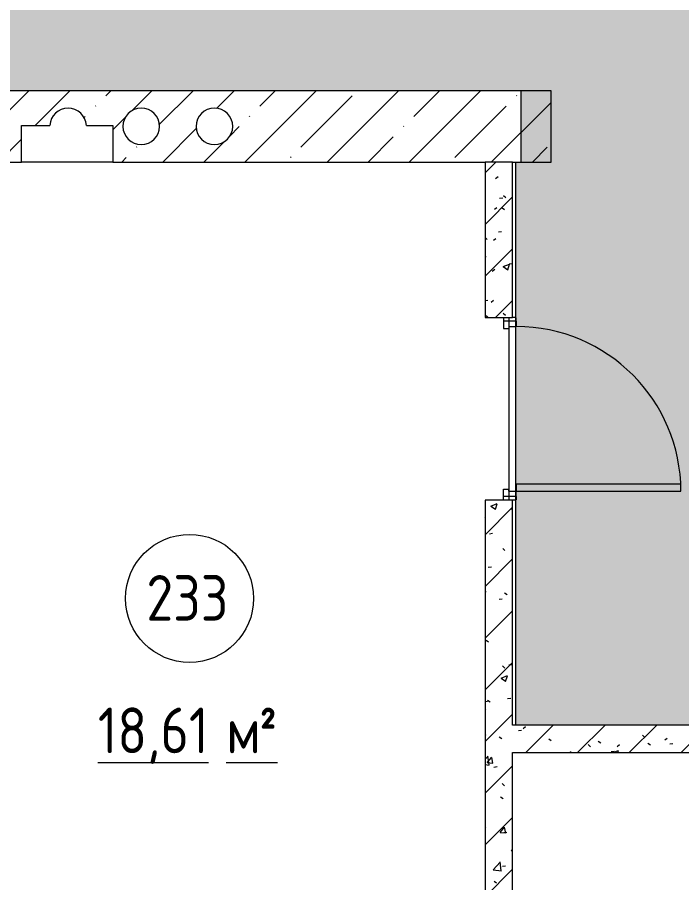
# Model space of a CAD drawing. Header units: millimetres. Extents: x -515342 to 330399, y -224905 to 507333.
# Drawn here: x -281058 to -277426, y 125632 to 130365 of the extents above; entities that cross this region are included whole.
import ezdxf

# ---------------------------------------------------------------- set-up
doc = ezdxf.new("R2010")
doc.units = ezdxf.units.MM
doc.linetypes.add('ASVP_Невидимые', pattern=[5, 3, -2])
for name, color, linetype, lineweight in [('Двери', 7, 'Continuous', 0), ('Марки помещений', 7, 'Continuous', 0), ('Перекрытие', 7, 'Continuous', 0), ('Стены внутренние', 7, 'Continuous', 0), ('Стены несущие', 7, 'Continuous', 0), ('Стены перегородки', 7, 'Continuous', 0), ('Стены штриховка', 7, 'Continuous', 0), ('экспертиза условные обозначения', 1, 'Continuous', 0)]:
    doc.layers.add(name, color=color, linetype=linetype, lineweight=lineweight)
doc.styles.add('GOST Common_1', font='', dxfattribs={"width": 0.9, "height": 250})
doc.styles.add('GOST Common_2', font='', dxfattribs={"width": 0.9, "height": 250})
doc.styles.get('GOST Common_1').set_extended_font_data('GOST Common')
doc.styles.get('GOST Common_2').set_extended_font_data('GOST Common')
pattern_1 = [(45, (-374025.76, 123368.6), (-141.42136, 141.42136), [])]
pattern_2 = [(50, (-374025.76, 123368.6), (364.3679, -31.8783), [38.1, -419.1]), (355, (-374025.76, 123368.6), (-70.4859, 382.1133), [30.48, -335.28]), (100.451, (-373995.4, 123365.95), (293.885, 350.2334), [32.38, -356.18]), (46.184, (-374025.76, 123470.2), (542.1585, -84.0858), [57.15, -628.65]), (96.636, (-373980.6, 123463.2), (474.805, 494.8554), [48.57, -534.27]), (351.184, (-374025.76, 123470.2), (474.8102, 494.85), [45.72, -502.92]), (21, (-373974.96, 123444.8), (303.2285, -204.5305), [38.1, -419.1]), (326, (-373974.96, 123444.8), (123.6039, 368.376), [30.48, -335.28]), (71.451, (-373949.7, 123427.76), (426.8341, 163.8427), [32.38, -356.18]), (37.5, (-374025.76, 123368.6), (6.17665, 169.11015), [16.764, -314.452, 16.764, -323.596, -336.55]), (37.5, (-374025.76, 123368.6), (6.17665, 169.11015), [-671.576, 16.764, -319.786]), (7.5, (-374025.76, 123368.6), (133.63888, 200.3615), [16.764, -177.292, 16.764, -306.832, -128.27]), (7.5, (-374025.76, 123368.6), (133.63888, 200.3615), [-517.652, 16.764, -111.506]), (327.5, (-374139.04, 123368.6), (271.18182, -11.45836), [16.764, -110.236, 16.764, -379.476, -525.78]), (327.5, (-374139.04, 123368.6), (271.18182, -11.45836), [-523.24, 16.764, -509.016]), (317.5, (-374189.84, 123368.6), (296.2585, 50.85285), [16.764, -148.336, 16.764, -246.38, -373.38]), (317.5, (-374189.84, 123368.6), (296.2585, 50.85285), [-428.244, 16.764, -356.616])]

# ---------------------------------------------------------------- blocks, each defined once
blk = doc.blocks.new('Дверь_Деревянная_1 полотно - АР_Дверь_Санузел_900х2000h_полотно__Г_Л-9794265-О_АР_П_2__3_400_План 2 этажа')
at = {"layer": 'Двери', "lineweight": 18}
for p, q in [((450, 995), (410, 995)), ((410, 95), (410, 995)), ((450, 95), (450, 995)), ((-480, 95), (-450, 95)), ((-480, 95), (-480, 25)), ((-450, 55), (-450, 95)), ((410, 95), (450, 95)), ((480, 95), (450, 95)), ((450, 55), (450, 95)), ((480, 95), (480, 25)), ((-450, 55), (-440, 55)), ((-440, 25), (-440, 55)), ((450, 55), (440, 55)), ((440, 25), (440, 55)), ((-480, 25), (-440, 25)), ((480, 25), (440, 25))]:
    blk.add_line(p, q, dxfattribs=at)
at = {"layer": 'Двери', "linetype": 'ASVP_Невидимые', "lineweight": 18}
for p, q in [((-500, 95), (-500, 75)), ((-480, 95), (-500, 95)), ((480, 95), (500, 95)), ((500, 95), (500, 75)), ((-500, 25), (-480, 25)), ((500, 25), (480, 25))]:
    blk.add_line(p, q, dxfattribs=at)
at = {"layer": 'Двери', "lineweight": 18}
blk.add_arc((450, 95), 900, 90, 180, dxfattribs=at)
blk = doc.blocks.new('ASVP_Марка_Помещение_ДваЗначения - Номер Площадь-685795-О_АР_П_2__3_400_План 2 этажа')
at = {"layer": 'Марки помещений'}
blk.add_circle((0, 0), 3.5, dxfattribs=at)

msp = doc.modelspace()

# ---------------------------------------------------------------- hatches: boundary and pattern name
at = {"layer": 'Стены внутренние'}
h = msp.add_hatch(dxfattribs=at)
h.set_pattern_fill('FP_1', color=256, style=0, pattern_type=2)
h.set_pattern_definition([(45, (-374025.76, 123368.6), (-224.5064, 224.5064), []), (45, (-373801.25, 123368.6), (-224.5064, 224.5064), [396.875, -79.375, 3.353, -76.022])])
h.paths.add_polyline_path([(-278350.759, 129573.6058), (-278140.759, 129573.6058), (-278140.759, 129963.6058), (-283200.759, 129963.6058), (-283200.759, 129573.6058), (-281035.759, 129573.6058), (-281035.759, 129773.6058), (-280880.6339, 129773.6058), (-280873.3269, 129806.4369), (-280855.5478, 129834.9883), (-280829.3082, 129856.0299), (-280797.5762, 129867.1816), (-280763.9418, 129867.1816), (-280732.2099, 129856.0299), (-280705.9702, 129834.9883), (-280688.1912, 129806.4369), (-280680.8841, 129773.6058), (-280535.759, 129773.6058), (-280535.759, 129573.6058), (-278500.759, 129573.6058)])
h.paths.add_polyline_path([(-281163.3942, 129670.125), (-281198.1238, 129670.125), (-281230.759, 129682.0033), (-281257.3635, 129704.327), (-281274.7283, 129734.4038), (-281280.759, 129768.6058), (-281274.7283, 129802.8078), (-281257.3635, 129832.8846), (-281230.759, 129855.2083), (-281198.1238, 129867.0866), (-281163.3942, 129867.0866), (-281130.759, 129855.2083), (-281104.1546, 129832.8846), (-281086.7897, 129802.8078), (-281080.759, 129768.6058), (-281086.7897, 129734.4038), (-281104.1546, 129704.327), (-281130.759, 129682.0033)])
h.paths.add_polyline_path([(-279963.3942, 129670.125), (-279998.1238, 129670.125), (-280030.759, 129682.0033), (-280057.3635, 129704.327), (-280074.7283, 129734.4038), (-280080.759, 129768.6058), (-280074.7283, 129802.8078), (-280057.3635, 129832.8846), (-280030.759, 129855.2083), (-279998.1238, 129867.0866), (-279963.3942, 129867.0866), (-279930.759, 129855.2083), (-279904.1546, 129832.8846), (-279886.7897, 129802.8078), (-279880.759, 129768.6058), (-279886.7897, 129734.4038), (-279904.1546, 129704.327), (-279930.759, 129682.0033)])
h.paths.add_polyline_path([(-281598.1238, 129670.125), (-281630.759, 129682.0033), (-281657.3635, 129704.327), (-281674.7283, 129734.4038), (-281680.759, 129768.6058), (-281674.7283, 129802.8078), (-281657.3635, 129832.8846), (-281630.759, 129855.2083), (-281598.1238, 129867.0866), (-281563.3942, 129867.0866), (-281530.759, 129855.2083), (-281504.1546, 129832.8846), (-281486.7897, 129802.8078), (-281480.759, 129768.6058), (-281486.7897, 129734.4038), (-281504.1546, 129704.327), (-281530.759, 129682.0033), (-281563.3942, 129670.125)])
h.paths.add_polyline_path([(-281998.1238, 129670.125), (-282030.759, 129682.0033), (-282057.3635, 129704.327), (-282074.7283, 129734.4038), (-282080.759, 129768.6058), (-282074.7283, 129802.8078), (-282057.3635, 129832.8846), (-282030.759, 129855.2083), (-281998.1238, 129867.0866), (-281963.3942, 129867.0866), (-281930.759, 129855.2083), (-281904.1546, 129832.8846), (-281886.7897, 129802.8078), (-281880.759, 129768.6058), (-281886.7897, 129734.4038), (-281904.1546, 129704.327), (-281930.759, 129682.0033), (-281963.3942, 129670.125)])
h.paths.add_polyline_path([(-280398.1238, 129670.125), (-280430.759, 129682.0033), (-280457.3635, 129704.327), (-280474.7283, 129734.4038), (-280480.759, 129768.6058), (-280474.7283, 129802.8078), (-280457.3635, 129832.8846), (-280430.759, 129855.2083), (-280398.1238, 129867.0866), (-280363.3942, 129867.0866), (-280330.759, 129855.2083), (-280304.1546, 129832.8846), (-280286.7897, 129802.8078), (-280280.759, 129768.6058), (-280286.7897, 129734.4038), (-280304.1546, 129704.327), (-280330.759, 129682.0033), (-280363.3942, 129670.125)])
h = msp.add_hatch(dxfattribs=at)
h.set_pattern_fill('FP_2', color=256, style=0, pattern_type=2)
h.set_pattern_definition(pattern_1)
h.paths.add_polyline_path([(-278500.759, 123568.6058), (-278350.759, 123568.6058), (-278350.759, 127723.6058), (-278500.759, 127723.6058), (-278500.759, 125000.6836)])
h.paths.add_polyline_path([(-278350.759, 128723.6058), (-278350.759, 129573.6058), (-278500.759, 129573.6058), (-278500.759, 128723.6058)])
h = msp.add_hatch(dxfattribs=at)
h.set_pattern_fill('FP_3', color=256, style=0, pattern_type=2)
h.set_pattern_definition(pattern_2)
h.paths.add_polyline_path([(-278500.759, 123568.6058), (-278350.759, 123568.6058), (-278350.759, 127723.6058), (-278500.759, 127723.6058), (-278500.759, 125000.6836)])
h.paths.add_polyline_path([(-278350.759, 128723.6058), (-278350.759, 129573.6058), (-278500.759, 129573.6058), (-278500.759, 128723.6058)])
h = msp.add_hatch(dxfattribs=at)
h.set_pattern_fill('FP_2', color=256, style=0, pattern_type=2)
h.set_pattern_definition(pattern_1)
h.paths.add_polyline_path([(-276145.759, 126343.6058), (-275370.759, 126343.6058), (-275370.759, 126493.6058), (-276145.759, 126493.6058)])
h.paths.add_polyline_path([(-277485.2805, 126343.6058), (-277245.759, 126343.6058), (-277245.759, 126493.6058), (-278350.759, 126493.6058), (-278350.759, 126343.6058)])
h = msp.add_hatch(dxfattribs=at)
h.set_pattern_fill('FP_3', color=256, style=0, pattern_type=2)
h.set_pattern_definition(pattern_2)
h.paths.add_polyline_path([(-276145.759, 126343.6058), (-275370.759, 126343.6058), (-275370.759, 126493.6058), (-276145.759, 126493.6058)])
h.paths.add_polyline_path([(-277485.2805, 126343.6058), (-277245.759, 126343.6058), (-277245.759, 126493.6058), (-278350.759, 126493.6058), (-278350.759, 126343.6058)])
at = {"layer": 'экспертиза условные обозначения'}
h = msp.add_hatch(dxfattribs=at)
h.set_pattern_fill('GRASS', color=3, scale=24)
h.set_pattern_definition([(90, (-374753.14, -34405.7), (-431.0523, 431.0523), [114.3, -747.8046]), (45, (-374753.14, -34405.7), (-431.0523, 431.0523), [114.3, -495.3]), (135, (-374753.14, -34405.7), (-431.0523, -431.0523), [114.3, -495.3])])
h.paths.add_polyline_path([(-317580.759, 132368.6058), (-272590.759, 132368.6058), (-272590.759, 129953.6058), (-276215.759, 129953.6058), (-276215.759, 129563.6058), (-275370.759, 129563.6058), (-275370.759, 126493.5459), (-278333.22, 126493.5459), (-278333.22, 129573.6058), (-278304.8297, 129573.6058), (-278304.8297, 129963.6058), (-283200.259, 129963.6058), (-283200.259, 126768.5459), (-284520.759, 126768.5459), (-284520.759, 129953.6058), (-288440.759, 129953.6058), (-288440.759, 130213.3459), (-292644.9691, 130214.6485), (-292644.9691, 126343.5459), (-301406.9946, 126343.5459), (-301406.9946, 130193.0459), (-303686.4946, 130193.0459), (-303686.4946, 130235.6745), (-305020.759, 130238.5459), (-317580.759, 130238.5459)])

# ---------------------------------------------------------------- linework, layer by layer
at = {"layer": 'Перекрытие'}
for p, q in [((-280535.759, 129573.6058), (-281035.759, 129573.6058)), ((-278370.759, 128723.6058), (-278370.759, 127723.6058))]:
    msp.add_line(p, q, dxfattribs=at)
at = {"layer": 'Стены несущие'}
for p, q in [((-278140.759, 129963.6058), (-283200.759, 129963.6058)), ((-278140.759, 129573.6058), (-278140.759, 129963.6058)), ((-281035.759, 129573.6058), (-281035.759, 129773.6058)), ((-281035.759, 129773.6058), (-280880.6339, 129773.6058)), ((-280680.8841, 129773.6058), (-280535.759, 129773.6058)), ((-280535.759, 129773.6058), (-280535.759, 129573.6058)), ((-281900.259, 129573.6058), (-281035.759, 129573.6058)), ((-280535.759, 129573.6058), (-278500.759, 129573.6058)), ((-278350.759, 129573.6058), (-278140.759, 129573.6058))]:
    msp.add_line(p, q, dxfattribs=at)
for centre, start, end in [((-280780.759, 129768.6058), 2.865984, 177.134016), ((-280380.759, 129768.6058), 0, 180), ((-279980.759, 129768.6058), 0, 180), ((-280380.759, 129768.6058), 180, 0), ((-279980.759, 129768.6058), 180, 0)]:
    msp.add_arc(centre, 100, start, end, dxfattribs=at)
at = {"layer": 'Стены перегородки'}
for p, q in [((-278500.759, 129573.6058), (-278500.759, 128723.6058)), ((-278350.759, 128723.6058), (-278350.759, 129573.6058)), ((-278500.759, 128723.6058), (-278350.759, 128723.6058)), ((-278500.759, 127723.6058), (-278500.759, 123568.6058)), ((-278350.759, 127723.6058), (-278500.759, 127723.6058)), ((-278350.759, 126493.6058), (-278350.759, 127723.6058)), ((-277245.759, 126493.6058), (-278350.759, 126493.6058)), ((-278350.759, 123568.6058), (-278350.759, 126343.6058)), ((-278350.759, 126343.6058), (-277245.759, 126343.6058))]:
    msp.add_line(p, q, dxfattribs=at)
at = {"layer": 'Стены штриховка'}
msp.add_line((-278350.759, 129573.6058), (-278500.759, 129573.6058), dxfattribs=at)
at = {"layer": 'экспертиза условные обозначения', "color": 3}
msp.add_lwpolyline([(-317580.759, 132368.6058), (-272590.759, 132368.6058), (-272590.759, 129953.6058), (-276215.759, 129953.6058), (-276215.759, 129563.6058), (-275370.759, 129563.6058), (-275370.759, 126493.5459), (-278333.22, 126493.5459), (-278333.22, 129573.6058), (-278304.8297, 129573.6058), (-278304.8297, 129963.6058), (-283200.259, 129963.6058), (-283200.259, 126768.5459), (-284520.759, 126768.5459), (-284520.759, 129953.6058), (-288440.759, 129953.6058), (-288440.759, 130213.3459), (-292644.9691, 130214.6485), (-292644.9691, 126343.5459), (-301406.9946, 126343.5459), (-301406.9946, 130193.0459), (-303686.4946, 130193.0459)], dxfattribs=at)

# ---------------------------------------------------------------- block references
at = {"layer": 'Двери', "rotation": 269.9999999999998}
msp.add_blockref('Дверь_Деревянная_1 полотно - АР_Дверь_Санузел_900х2000h_полотно__Г_Л-9794265-О_АР_П_2__3_400_План 2 этажа', (-278425.759, 128223.6058), dxfattribs=at)
at = {"layer": 'Марки помещений', "xscale": 99.99999999999993, "yscale": 99.99999999999993, "zscale": 99.99999999999993}
msp.add_blockref('ASVP_Марка_Помещение_ДваЗначения - Номер Площадь-685795-О_АР_П_2__3_400_План 2 этажа', (-280116.6884, 127187.0144), dxfattribs=at)

# ---------------------------------------------------------------- texts
at = {"layer": 'Марки помещений', "char_height": 250, "attachment_point": 1}
for s, insert, width, style in [('233', (-280352.9457, 127314.7395), 584.430187, 'GOST Common_1'), ('\\L18,61 ', (-280618.4319, 126590.209), 851.392125, 'GOST Common_1'), ('\\L\\fGOST Common|b0|i0|c238|p34|;\\W.9;\\L²', (-279737.3694, 126590.209), 165.949312, 'GOST Common_2'), ('\\L\\fGOST Common|b0|i0|c204|p34|;\\W.9;\\Lм', (-279915.9631, 126590.209), 216.455625, 'GOST Common_1')]:
    msp.add_mtext(s, dxfattribs=dict(at, insert=insert, width=width, style=style))

doc.saveas('drawing.dxf')
